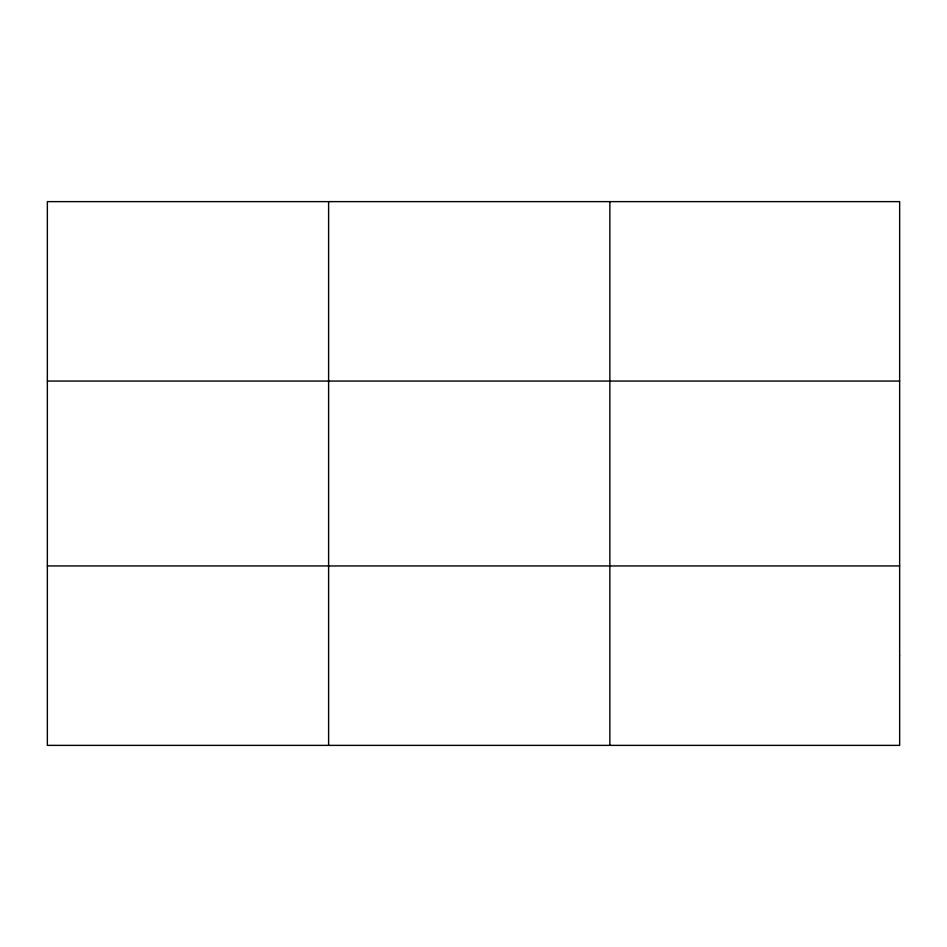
<?xml version="1.0" encoding="UTF-8"?>
<svg xmlns="http://www.w3.org/2000/svg" width="947" height="947" viewBox="0 0 947 947"><rect width="100%" height="100%" fill="white"/><g stroke="black" fill="none" stroke-linecap="round" stroke-linejoin="round"><path stroke-width="1.42" d="M328.609 201.628L328.609 745.372M609.868 201.628L609.868 745.372M47.35 381.061L899.65 381.061M47.35 565.939L899.65 565.939M899.65 655.655L899.65 745.372L47.35 745.372L47.35 201.628L899.65 201.628L899.65 655.655"/></g></svg>
